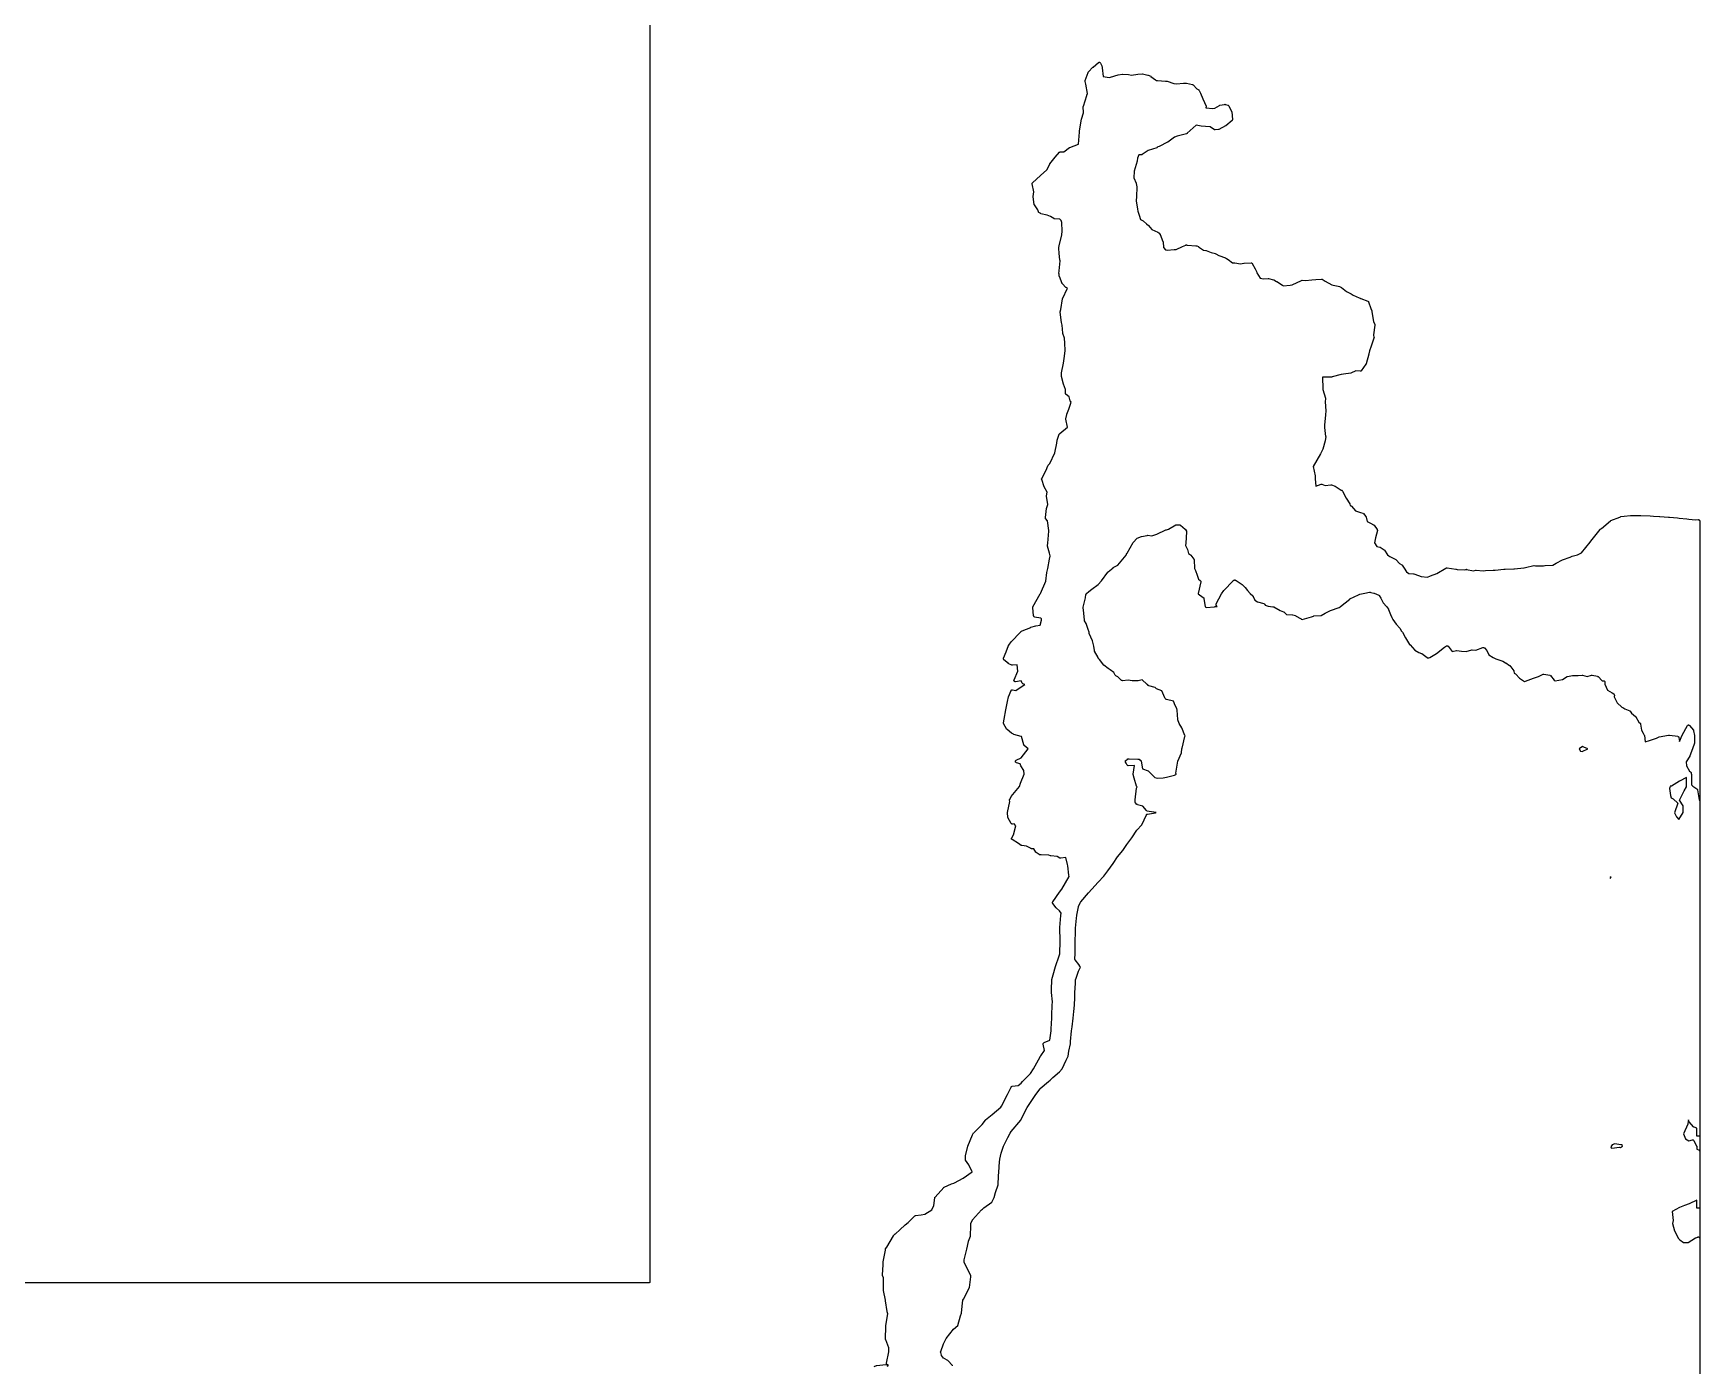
# Model space of a CAD drawing. Header units: millimetres. Extents: x 0 to 600, y 0 to 900.
# Drawn here: x 190.7 to 280.8, y 166.5 to 238.6 of the extents above; entities that cross this region are included whole.
import ezdxf

# ---------------------------------------------------------------- set-up
doc = ezdxf.new("R2010")
doc.units = ezdxf.units.MM
doc.layers.add('CORTE', color=1, linetype='Continuous')
doc.layers.add('GRABADO', color=5, linetype='Continuous')

msp = doc.modelspace()

# ---------------------------------------------------------------- linework, layer by layer
at = {"layer": 'CORTE'}
for points in [[(224.02, 244.534), (224.02, 190.94), (224.02, 190.561), (224.02, 190.184), (224.02, 189.818), (224.02, 189.367), (224.02, 188.933), (224.02, 188.499), (224.02, 188.064), (224.02, 187.548), (224.02, 187.151), (224.02, 186.696), (224.02, 186.269), (224.02, 185.824), (224.02, 185.367), (224.02, 184.944), (224.02, 184.463), (224.02, 184.037), (224.02, 183.661), (224.02, 183.219), (224.02, 182.676), (224.02, 182.155), (224.02, 181.693), (224.02, 181.222), (224.02, 180.78), (224.02, 180.343), (224.02, 179.883), (224.02, 179.416), (224.02, 171.072), (224.02, 171.067), (224.019, 171.061), (224.017, 171.054), (224.014, 171.045), (224.011, 171.039), (224.008, 171.034), (224.005, 171.029), (223.999, 171.022), (223.991, 171.016), (223.986, 171.012), (223.981, 171.009), (223.976, 171.006), (223.967, 171.003), (223.959, 171.001), (223.954, 171), (223.948, 171), (154.939, 171)], [(236.151, 166.476), (236.282, 166.537), (236.29, 166.54), (236.3, 166.542), (236.304, 166.542), (236.787, 166.592), (236.795, 166.593), (236.808, 166.592), (236.819, 166.589), (236.825, 166.586), (236.829, 166.585), (236.839, 166.579), (236.851, 166.569), (236.863, 166.552), (236.867, 166.539), (236.869, 166.533), (236.879, 166.475), (236.934, 166.548), (236.858, 166.593), (236.853, 166.596), (236.846, 166.602), (236.835, 166.616), (236.83, 166.627), (236.826, 166.637), (236.824, 166.651), (236.824, 166.66), (236.825, 166.667), (236.945, 167.271), (236.945, 167.497), (236.789, 167.922), (236.783, 167.93), (236.778, 167.938), (236.775, 167.945), (236.773, 167.95), (236.771, 167.961), (236.77, 167.972), (236.793, 168.647), (236.788, 168.673), (236.786, 168.68), (236.786, 168.694), (236.787, 168.7), (236.894, 169.339), (236.854, 169.442), (236.852, 169.448), (236.851, 169.455), (236.766, 170.027), (236.764, 170.033), (236.764, 170.049), (236.765, 170.051), (236.762, 170.062), (236.762, 170.064), (236.666, 170.599), (236.665, 170.605), (236.662, 170.735), (236.656, 171.279), (236.607, 171.402), (236.604, 171.409), (236.601, 171.424), (236.601, 171.434), (236.644, 171.975), (236.642, 172.129), (236.643, 172.134), (236.643, 172.137), (236.76, 172.777), (236.77, 172.834), (236.772, 172.842), (236.774, 172.848), (236.777, 172.855), (236.832, 172.941), (237.201, 173.553), (237.203, 173.556), (237.208, 173.563), (237.299, 173.662), (237.301, 173.664), (237.536, 173.875), (237.831, 174.14), (237.988, 174.265), (238.35, 174.623), (238.352, 174.625), (238.361, 174.633), (238.374, 174.639), (238.385, 174.643), (238.701, 174.693), (238.9, 174.717), (239.283, 174.954), (239.375, 175.198), (239.433, 175.608), (239.434, 175.616), (239.438, 175.627), (239.441, 175.632), (239.446, 175.642), (239.451, 175.648), (239.917, 176.168), (239.92, 176.171), (239.927, 176.177), (239.936, 176.183), (240.337, 176.362), (240.343, 176.364), (240.467, 176.398), (240.502, 176.416), (240.977, 176.664), (241.465, 177.012), (241.283, 177.388), (241.103, 177.638), (241.099, 177.643), (241.092, 177.657), (241.09, 177.67), (241.089, 177.678), (241.089, 177.886), (241.218, 178.397), (241.219, 178.402), (241.47, 179.013), (241.473, 179.02), (241.538, 179.116), (241.543, 179.122), (242.005, 179.572), (242.177, 179.809), (242.181, 179.814), (242.188, 179.821), (242.537, 180.108), (243.009, 180.51), (243.043, 180.563), (243.366, 181.188), (243.565, 181.601), (243.568, 181.607), (243.573, 181.613), (243.58, 181.62), (243.585, 181.624), (243.594, 181.631), (243.604, 181.635), (243.61, 181.637), (243.617, 181.639), (243.943, 181.682), (244.102, 181.813), (244.185, 181.901), (244.618, 182.333), (244.779, 182.582), (245.135, 183.239), (245.139, 183.245), (245.143, 183.25), (245.175, 183.285), (245.369, 183.584), (245.304, 183.921), (245.303, 183.928), (245.303, 183.937), (245.304, 183.942), (245.306, 183.954), (245.311, 183.965), (245.314, 183.972), (245.32, 183.98), (245.331, 183.992), (245.343, 183.999), (245.347, 184.001), (245.654, 184.136), (245.73, 184.636), (245.74, 184.756), (245.763, 185.326), (245.773, 185.493), (245.795, 186.019), (245.797, 186.213), (245.746, 186.707), (245.746, 186.712), (245.75, 186.851), (245.769, 187.412), (245.77, 187.421), (245.837, 187.674), (245.962, 188.122), (245.963, 188.125), (246.173, 188.7), (246.195, 188.803), (246.195, 188.829), (246.195, 188.829), (246.216, 189.49), (246.215, 189.548), (246.195, 190.183), (246.195, 190.187), (246.198, 190.228), (246.264, 190.885), (246.273, 190.999), (246.188, 191.137), (246.018, 191.274), (246.013, 191.278), (246.006, 191.286), (245.819, 191.526), (245.817, 191.529), (245.81, 191.539), (245.805, 191.553), (245.803, 191.562), (245.802, 191.572), (245.804, 191.585), (245.805, 191.59), (245.808, 191.604), (245.816, 191.615), (246.184, 192.135), (246.312, 192.309), (246.704, 192.986), (246.693, 193.068), (246.641, 193.569), (246.616, 193.634), (246.52, 194.014), (246.254, 193.979), (246.249, 193.978), (246.241, 193.978), (246.236, 193.979), (246.227, 193.98), (246.216, 193.984), (246.21, 193.987), (246.066, 194.072), (245.718, 194.106), (245.709, 194.106), (245.696, 194.111), (245.608, 194.144), (245.198, 194.152), (245.193, 194.152), (245.105, 194.166), (245.096, 194.168), (245.086, 194.172), (245.078, 194.175), (244.923, 194.289), (244.918, 194.292), (244.909, 194.3), (244.905, 194.306), (244.787, 194.482), (244.668, 194.491), (244.659, 194.493), (244.651, 194.495), (244.647, 194.497), (244.39, 194.623), (244.138, 194.663), (244.127, 194.667), (244.117, 194.671), (244.113, 194.674), (243.958, 194.776), (243.62, 194.985), (243.613, 194.99), (243.607, 194.997), (243.601, 195.005), (243.595, 195.015), (243.59, 195.031), (243.589, 195.047), (243.59, 195.056), (243.592, 195.069), (243.598, 195.081), (243.693, 195.25), (243.823, 195.723), (243.731, 195.837), (243.635, 195.826), (243.626, 195.826), (243.618, 195.827), (243.608, 195.829), (243.599, 195.833), (243.592, 195.837), (243.585, 195.842), (243.58, 195.846), (243.573, 195.852), (243.567, 195.861), (243.396, 196.176), (243.394, 196.181), (243.389, 196.192), (243.388, 196.204), (243.375, 196.436), (243.376, 196.442), (243.376, 196.445), (243.49, 197.045), (243.482, 197.126), (243.482, 197.136), (243.485, 197.151), (243.489, 197.162), (243.566, 197.307), (243.57, 197.313), (244.019, 197.861), (244.079, 198.035), (244.079, 198.036), (244.273, 198.53), (244.259, 198.73), (244.09, 198.974), (244.085, 198.983), (244.048, 199.087), (243.848, 199.143), (243.839, 199.147), (243.831, 199.151), (243.821, 199.16), (243.814, 199.168), (243.807, 199.178), (243.803, 199.191), (243.801, 199.199), (243.8, 199.203), (243.8, 199.209), (243.8, 199.217), (243.8, 199.222), (243.801, 199.226), (243.804, 199.24), (243.81, 199.251), (243.814, 199.257), (243.821, 199.266), (243.83, 199.273), (243.838, 199.278), (244.105, 199.411), (244.495, 199.896), (244.278, 200.074), (244.273, 200.078), (244.264, 200.089), (244.26, 200.095), (244.255, 200.104), (244.12, 200.564), (244.114, 200.57), (243.718, 200.674), (243.711, 200.677), (243.703, 200.68), (243.592, 200.747), (243.588, 200.749), (243.352, 200.936), (243.347, 200.941), (243.34, 200.948), (243.159, 201.261), (243.155, 201.269), (243.15, 201.286), (243.15, 201.303), (243.185, 201.505), (243.185, 201.505), (243.279, 201.998), (243.279, 201.998), (243.368, 202.449), (243.419, 202.703), (243.421, 202.71), (243.561, 203.045), (243.564, 203.053), (243.573, 203.066), (243.582, 203.075), (243.589, 203.08), (243.599, 203.086), (243.61, 203.09), (243.614, 203.091), (243.623, 203.092), (243.637, 203.092), (243.646, 203.091), (243.827, 203.046), (244.111, 203.241), (244.3, 203.368), (244.194, 203.418), (244.186, 203.423), (244.176, 203.431), (244.17, 203.44), (244.166, 203.446), (244.109, 203.565), (243.8, 203.523), (243.787, 203.523), (243.773, 203.527), (243.764, 203.53), (243.756, 203.534), (243.744, 203.543), (243.737, 203.551), (243.731, 203.558), (243.727, 203.568), (243.723, 203.576), (243.72, 203.59), (243.72, 203.608), (243.724, 203.621), (243.726, 203.627), (243.934, 204.087), (243.896, 204.438), (243.633, 204.424), (243.627, 204.424), (243.619, 204.425), (243.609, 204.427), (243.604, 204.429), (243.446, 204.493), (243.44, 204.496), (243.433, 204.5), (243.429, 204.503), (243.178, 204.714), (243.174, 204.717), (243.165, 204.727), (243.159, 204.741), (243.157, 204.747), (243.154, 204.755), (243.153, 204.77), (243.154, 204.782), (243.156, 204.791), (243.292, 205.134), (243.424, 205.491), (243.428, 205.502), (243.435, 205.51), (243.574, 205.677), (244.065, 206.212), (244.107, 206.248), (244.115, 206.254), (244.125, 206.259), (244.159, 206.271), (244.639, 206.467), (244.641, 206.469), (244.898, 206.554), (244.906, 206.556), (245.141, 206.579), (245.218, 206.858), (245.209, 206.92), (245.166, 206.955), (244.839, 207.022), (244.832, 207.025), (244.825, 207.028), (244.817, 207.032), (244.809, 207.038), (244.799, 207.048), (244.795, 207.056), (244.79, 207.063), (244.786, 207.074), (244.784, 207.082), (244.74, 207.544), (244.74, 207.557), (244.743, 207.567), (244.744, 207.573), (244.748, 207.581), (245.135, 208.272), (245.139, 208.278), (245.144, 208.284), (245.155, 208.306), (245.445, 208.956), (245.494, 209.434), (245.494, 209.439), (245.544, 209.647), (245.648, 210.159), (245.675, 210.321), (245.671, 210.337), (245.67, 210.341), (245.649, 210.479), (245.543, 210.861), (245.542, 210.867), (245.541, 210.875), (245.541, 210.884), (245.542, 210.889), (245.561, 211.028), (245.614, 211.672), (245.613, 211.708), (245.536, 212.227), (245.434, 212.363), (245.432, 212.365), (245.424, 212.377), (245.418, 212.397), (245.418, 212.414), (245.486, 212.896), (245.486, 212.903), (245.557, 213.11), (245.477, 213.561), (245.476, 213.572), (245.477, 213.584), (245.513, 213.786), (245.363, 214.063), (245.36, 214.067), (245.357, 214.076), (245.221, 214.472), (245.218, 214.485), (245.218, 214.499), (245.221, 214.515), (245.226, 214.526), (245.46, 214.961), (245.56, 215.209), (245.562, 215.22), (245.575, 215.236), (245.659, 215.331), (245.928, 215.906), (246.046, 216.423), (246.063, 216.591), (246.066, 216.599), (246.173, 216.911), (246.175, 216.917), (246.18, 216.927), (246.187, 216.937), (246.194, 216.944), (246.197, 216.946), (246.625, 217.299), (246.522, 217.724), (246.521, 217.733), (246.521, 217.743), (246.522, 217.753), (246.583, 217.989), (246.585, 217.993), (246.697, 218.272), (246.809, 218.647), (246.77, 218.703), (246.767, 218.708), (246.763, 218.715), (246.76, 218.722), (246.702, 218.94), (246.544, 219.056), (246.538, 219.06), (246.532, 219.067), (246.523, 219.077), (246.516, 219.096), (246.514, 219.106), (246.513, 219.111), (246.511, 219.341), (246.407, 219.628), (246.406, 219.63), (246.288, 220.031), (246.287, 220.038), (246.286, 220.047), (246.294, 220.216), (246.294, 220.218), (246.295, 220.226), (246.408, 220.757), (246.461, 221.139), (246.486, 221.44), (246.47, 221.833), (246.455, 222.117), (246.365, 222.362), (246.362, 222.372), (246.328, 222.813), (246.284, 222.957), (246.283, 222.964), (246.224, 223.518), (246.224, 223.533), (246.264, 223.661), (246.346, 224.23), (246.348, 224.238), (246.351, 224.246), (246.619, 224.81), (246.546, 224.846), (246.538, 224.852), (246.533, 224.856), (246.341, 225.048), (246.335, 225.052), (246.324, 225.07), (246.175, 225.452), (246.171, 225.462), (246.161, 225.579), (246.158, 225.59), (246.157, 225.597), (246.156, 225.601), (246.156, 225.609), (246.17, 225.758), (246.17, 225.759), (246.223, 226.288), (246.211, 226.316), (246.208, 226.322), (246.206, 226.331), (246.205, 226.335), (246.17, 226.712), (246.146, 226.959), (246.146, 226.964), (246.147, 227), (246.148, 227.009), (246.172, 227.097), (246.309, 227.701), (246.329, 227.903), (246.309, 228.37), (246.274, 228.473), (246.208, 228.552), (245.914, 228.566), (245.908, 228.566), (245.899, 228.568), (245.891, 228.57), (245.881, 228.575), (245.689, 228.687), (245.512, 228.759), (245.181, 228.841), (245.175, 228.842), (245.166, 228.846), (245.072, 228.899), (245.068, 228.902), (245.058, 228.909), (245.046, 228.925), (245.042, 228.935), (245.005, 229.045), (244.824, 229.316), (244.821, 229.321), (244.815, 229.335), (244.813, 229.346), (244.758, 229.754), (244.754, 229.765), (244.796, 230.031), (244.703, 230.451), (244.702, 230.454), (244.701, 230.465), (244.702, 230.482), (244.708, 230.5), (244.716, 230.512), (244.722, 230.52), (245.147, 230.906), (245.148, 230.906), (245.499, 231.209), (245.656, 231.523), (245.659, 231.528), (245.662, 231.532), (245.952, 231.903), (245.954, 231.905), (246.191, 232.166), (246.196, 232.172), (246.204, 232.178), (246.209, 232.181), (246.22, 232.186), (246.23, 232.188), (246.236, 232.189), (246.42, 232.198), (246.729, 232.422), (246.738, 232.427), (246.741, 232.428), (247.216, 232.605), (247.259, 233.25), (247.264, 233.318), (247.383, 233.957), (247.483, 234.305), (247.473, 234.637), (247.474, 234.647), (247.476, 234.655), (247.66, 235.243), (247.661, 235.247), (247.702, 235.339), (247.613, 235.841), (247.58, 236.003), (247.577, 236.01), (247.577, 236.031), (247.579, 236.044), (247.741, 236.487), (247.743, 236.493), (247.75, 236.507), (247.756, 236.514), (247.995, 236.772), (247.999, 236.775), (248.288, 237.015), (248.292, 237.018), (248.298, 237.021), (248.306, 237.026), (248.321, 237.03), (248.331, 237.032), (248.34, 237.032), (248.35, 237.031), (248.361, 237.028), (248.366, 237.026), (248.371, 237.023), (248.379, 237.018), (248.386, 237.013), (248.393, 237.005), (248.402, 236.993), (248.467, 236.836), (248.469, 236.833), (248.496, 236.744), (248.499, 236.737), (248.5, 236.725), (248.541, 236.268), (248.864, 236.218), (248.938, 236.22), (249.362, 236.356), (249.367, 236.357), (249.592, 236.396), (249.599, 236.397), (249.608, 236.397), (249.912, 236.379), (249.918, 236.378), (250.087, 236.339), (250.417, 236.39), (250.421, 236.39), (250.656, 236.406), (250.667, 236.406), (250.971, 236.33), (250.974, 236.329), (251.12, 236.278), (251.129, 236.273), (251.134, 236.269), (251.378, 236.085), (251.439, 236.045), (251.45, 236.048), (251.456, 236.05), (251.472, 236.052), (251.481, 236.051), (251.927, 236.004), (251.994, 236.007), (252.001, 236.007), (252.01, 236.006), (252.017, 236.004), (252.373, 235.885), (252.518, 235.875), (252.896, 235.91), (252.902, 235.91), (253.047, 235.901), (253.052, 235.9), (253.38, 235.832), (253.39, 235.829), (253.406, 235.821), (253.416, 235.813), (253.612, 235.604), (253.717, 235.54), (253.721, 235.536), (253.724, 235.534), (253.731, 235.528), (253.74, 235.515), (253.815, 235.359), (253.931, 235.06), (254.112, 234.662), (254.117, 234.646), (254.117, 234.622), (254.112, 234.61), (254.11, 234.604), (254.096, 234.576), (254.478, 234.537), (254.585, 234.552), (254.848, 234.701), (254.859, 234.706), (254.868, 234.708), (255.119, 234.758), (255.132, 234.76), (255.15, 234.757), (255.174, 234.75), (255.175, 234.75), (255.301, 234.706), (255.307, 234.705), (255.328, 234.693), (255.34, 234.678), (255.343, 234.673), (255.497, 234.378), (255.5, 234.373), (255.506, 234.356), (255.507, 234.347), (255.544, 233.943), (255.544, 233.933), (255.541, 233.917), (255.536, 233.907), (255.532, 233.899), (255.523, 233.888), (255.179, 233.592), (255.173, 233.587), (254.81, 233.398), (254.804, 233.395), (254.792, 233.391), (254.785, 233.39), (254.613, 233.376), (254.6, 233.376), (254.586, 233.38), (254.576, 233.384), (254.569, 233.388), (254.337, 233.538), (254.081, 233.561), (253.857, 233.573), (253.851, 233.575), (253.585, 233.635), (253.097, 233.192), (253.09, 233.185), (253.08, 233.178), (253.068, 233.171), (253.051, 233.168), (253.049, 233.168), (252.543, 233.044), (252.406, 232.98), (252.04, 232.712), (252.034, 232.709), (252.029, 232.706), (251.573, 232.482), (251.511, 232.46), (251.47, 232.425), (251.463, 232.419), (251.453, 232.415), (251.448, 232.413), (250.983, 232.253), (250.655, 232.041), (250.654, 232.04), (250.641, 232.033), (250.63, 232.03), (250.621, 232.028), (250.477, 232.028), (250.396, 231.838), (250.385, 231.698), (250.385, 231.694), (250.383, 231.682), (250.217, 231.15), (250.212, 230.79), (250.333, 230.498), (250.337, 230.491), (250.339, 230.479), (250.364, 230.296), (250.365, 230.291), (250.365, 230.284), (250.349, 229.768), (250.328, 229.543), (250.409, 229.092), (250.409, 229.09), (250.421, 228.988), (250.497, 228.769), (250.498, 228.767), (250.562, 228.53), (250.713, 228.449), (250.722, 228.444), (250.885, 228.291), (250.995, 228.21), (250.999, 228.206), (251.005, 228.201), (251.183, 227.997), (251.506, 227.837), (251.509, 227.836), (251.557, 227.808), (251.563, 227.803), (251.567, 227.799), (251.571, 227.795), (251.62, 227.734), (251.623, 227.729), (251.627, 227.722), (251.781, 227.338), (251.785, 227.328), (251.812, 227.023), (251.912, 226.896), (252.001, 226.878), (252.388, 226.901), (252.501, 226.904), (252.836, 227.062), (253.013, 227.149), (253.02, 227.151), (253.032, 227.154), (253.046, 227.154), (253.054, 227.153), (253.065, 227.151), (253.072, 227.148), (253.107, 227.132), (253.57, 227.108), (253.574, 227.108), (253.604, 227.103), (253.612, 227.101), (253.62, 227.098), (253.698, 227.06), (253.702, 227.058), (253.973, 226.879), (254.103, 226.86), (254.112, 226.858), (254.115, 226.856), (254.391, 226.744), (254.627, 226.681), (254.633, 226.68), (254.642, 226.675), (254.807, 226.588), (255.158, 226.45), (255.16, 226.449), (255.212, 226.425), (255.216, 226.422), (255.31, 226.361), (255.539, 226.185), (255.656, 226.182), (255.661, 226.182), (255.668, 226.181), (255.984, 226.122), (256.165, 226.167), (256.17, 226.168), (256.173, 226.168), (256.553, 226.18), (256.561, 226.18), (256.576, 226.177), (256.587, 226.172), (256.592, 226.169), (256.598, 226.165), (256.607, 226.158), (256.613, 226.151), (256.618, 226.145), (256.767, 225.868), (256.768, 225.866), (256.836, 225.723), (256.838, 225.717), (256.862, 225.637), (257.036, 225.362), (257.23, 225.323), (257.484, 225.335), (257.49, 225.335), (257.5, 225.333), (257.768, 225.265), (257.774, 225.263), (257.779, 225.261), (257.934, 225.182), (257.938, 225.18), (258.25, 224.973), (258.251, 224.973), (258.287, 224.948), (258.287, 224.947), (258.29, 224.946), (258.67, 224.985), (258.774, 225), (258.781, 225.003), (259.281, 225.23), (259.287, 225.234), (259.306, 225.239), (259.317, 225.239), (259.497, 225.231), (259.83, 225.264), (260.062, 225.291), (260.359, 225.303), (260.372, 225.303), (260.387, 225.298), (260.392, 225.296), (260.398, 225.293), (260.559, 225.189), (260.914, 225.002), (260.918, 225), (260.923, 224.997), (260.992, 224.985), (260.995, 224.984), (261.356, 224.896), (261.361, 224.895), (261.371, 224.891), (261.437, 224.856), (261.444, 224.854), (261.714, 224.633), (261.966, 224.501), (261.968, 224.5), (262.078, 224.434), (262.393, 224.287), (262.462, 224.268), (262.47, 224.264), (262.475, 224.262), (262.48, 224.258), (262.489, 224.252), (262.871, 224.112), (262.877, 224.11), (262.884, 224.106), (262.893, 224.099), (262.903, 224.089), (262.911, 224.076), (263.035, 223.718), (263.036, 223.718), (263.079, 223.586), (263.081, 223.58), (263.087, 223.533), (263.168, 223.012), (263.246, 222.854), (263.249, 222.842), (263.25, 222.831), (263.25, 222.822), (263.249, 222.816), (263.172, 222.295), (263.201, 222.147), (263.202, 222.14), (263.202, 222.125), (263.2, 222.112), (263.045, 221.673), (262.953, 221.417), (262.918, 221.255), (262.918, 221.253), (262.777, 220.721), (262.773, 220.712), (262.768, 220.703), (262.511, 220.346), (262.503, 220.338), (262.496, 220.332), (262.483, 220.323), (262.467, 220.319), (262.463, 220.319), (262.456, 220.318), (262.448, 220.318), (262.217, 220.338), (261.955, 220.218), (261.944, 220.215), (261.559, 220.16), (261.558, 220.159), (261.42, 220.144), (260.933, 220.011), (260.917, 220.004), (260.911, 220), (260.892, 219.996), (260.407, 219.996), (260.426, 219.375), (260.429, 219.363), (260.434, 219.33), (260.575, 218.862), (260.576, 218.851), (260.576, 218.844), (260.561, 218.66), (260.594, 218.184), (260.594, 218.178), (260.575, 217.959), (260.531, 217.395), (260.531, 217.394), (260.519, 217.273), (260.586, 216.798), (260.588, 216.793), (260.588, 216.775), (260.566, 216.568), (260.565, 216.561), (260.563, 216.556), (260.431, 216.108), (260.429, 216.101), (260.3, 215.846), (259.906, 215.168), (259.909, 215.16), (260.021, 214.659), (260.023, 214.651), (260.023, 214.496), (260.054, 214.101), (260.338, 214.205), (260.344, 214.206), (260.354, 214.208), (260.37, 214.208), (260.384, 214.205), (260.562, 214.131), (260.873, 214.18), (260.879, 214.18), (260.888, 214.18), (260.9, 214.179), (260.908, 214.176), (261.093, 214.11), (261.101, 214.107), (261.434, 213.893), (261.439, 213.892), (261.446, 213.89), (261.453, 213.887), (261.465, 213.881), (261.473, 213.874), (261.479, 213.867), (261.484, 213.86), (261.497, 213.839), (261.499, 213.836), (261.702, 213.447), (261.891, 213.14), (261.896, 213.13), (261.915, 213.057), (261.953, 213.043), (261.96, 213.041), (261.971, 213.034), (261.978, 213.029), (261.984, 213.023), (261.986, 213.02), (262.194, 212.768), (262.47, 212.683), (262.472, 212.683), (262.593, 212.64), (262.601, 212.638), (262.613, 212.631), (262.618, 212.627), (262.625, 212.622), (262.766, 212.458), (262.771, 212.453), (262.776, 212.445), (262.781, 212.434), (262.835, 212.187), (263.009, 212.094), (263.181, 212.008), (263.186, 212.005), (263.191, 212.001), (263.194, 211.999), (263.199, 211.995), (263.205, 211.988), (263.372, 211.757), (263.377, 211.751), (263.382, 211.738), (263.384, 211.729), (263.386, 211.716), (263.384, 211.7), (263.277, 211.308), (263.232, 211.038), (263.364, 210.847), (263.518, 210.805), (263.523, 210.803), (263.533, 210.799), (263.746, 210.662), (263.749, 210.659), (263.757, 210.653), (263.764, 210.644), (263.928, 210.38), (264.012, 210.33), (264.056, 210.305), (264.377, 210.132), (264.382, 210.131), (264.395, 210.121), (264.399, 210.117), (264.59, 209.925), (264.705, 209.854), (264.708, 209.852), (264.715, 209.847), (264.723, 209.838), (264.725, 209.835), (264.837, 209.672), (264.959, 209.471), (265.091, 209.388), (265.342, 209.359), (265.348, 209.358), (265.35, 209.357), (265.613, 209.277), (265.618, 209.275), (265.757, 209.208), (266.101, 209.187), (266.264, 209.245), (266.601, 209.387), (267.093, 209.664), (267.097, 209.667), (267.132, 209.681), (267.145, 209.685), (267.162, 209.685), (267.63, 209.621), (267.639, 209.619), (267.649, 209.615), (267.7, 209.587), (268.096, 209.577), (268.184, 209.603), (268.194, 209.605), (268.207, 209.605), (268.215, 209.604), (268.584, 209.521), (268.706, 209.553), (268.711, 209.554), (268.721, 209.555), (268.729, 209.555), (269.102, 209.515), (269.234, 209.538), (269.239, 209.539), (269.655, 209.555), (269.765, 209.559), (270.222, 209.621), (270.227, 209.621), (270.293, 209.621), (270.761, 209.634), (270.812, 209.636), (271.312, 209.684), (271.324, 209.686), (271.407, 209.704), (271.849, 209.812), (271.858, 209.813), (271.866, 209.813), (271.876, 209.812), (271.939, 209.794), (272.377, 209.794), (272.452, 209.81), (272.458, 209.811), (272.884, 209.828), (273.051, 209.937), (273.054, 209.94), (273.401, 210.111), (273.405, 210.113), (273.824, 210.264), (273.918, 210.316), (273.926, 210.32), (273.933, 210.322), (274.207, 210.396), (274.429, 210.502), (274.898, 211.067), (274.94, 211.121), (275.437, 211.757), (275.44, 211.763), (275.447, 211.769), (275.447, 211.77), (275.51, 211.82), (276, 212.232), (276.01, 212.238), (276.017, 212.241), (276.504, 212.434), (276.542, 212.451), (276.552, 212.454), (276.742, 212.484), (277.087, 212.513), (277.093, 212.513), (277.113, 212.511), (277.613, 212.514), (277.615, 212.514), (277.638, 212.513), (278.137, 212.492), (278.139, 212.492), (278.146, 212.492), (278.324, 212.484), (278.326, 212.484), (278.645, 212.458), (278.665, 212.456), (279.133, 212.419), (279.179, 212.422), (279.185, 212.422), (279.632, 212.383), (279.632, 212.383), (279.711, 212.376), (280.124, 212.336), (280.236, 212.32), (280.603, 212.287), (280.748, 212.292), (280.753, 212.292), (280.764, 212.291), (280.778, 212.287), (280.796, 212.278), (280.809, 212.263), (280.815, 212.255), (280.82, 212.244), (280.822, 212.236), (280.825, 212.226), (280.825, 204.797), (280.825, 204.049), (280.825, 197.599), (280.825, 192.866), (280.825, 191.102), (280.825, 190.896), (280.825, 188.864), (280.825, 157.827)]]:
    msp.add_lwpolyline(points, dxfattribs=at)
at = {"layer": 'GRABADO'}
for points in [[(224.02, 252.266), (224.02, 193.032), (224.02, 192.612), (224.02, 192.196), (224.02, 191.791), (224.02, 191.292), (224.02, 190.813), (224.02, 190.333), (224.02, 189.852), (224.02, 189.282), (224.02, 188.843), (224.02, 188.341), (224.02, 187.868), (224.02, 187.376), (224.02, 186.872), (224.02, 186.404), (224.02, 185.873), (224.02, 185.402), (224.02, 184.986), (224.02, 184.498), (224.02, 183.898), (224.02, 183.321), (224.02, 182.811), (224.02, 182.29), (224.02, 181.802), (224.02, 181.319), (224.02, 180.81), (224.02, 180.294), (224.02, 171.072), (224.02, 171.067), (224.019, 171.061), (224.017, 171.054), (224.014, 171.045), (224.011, 171.039), (224.008, 171.034), (224.005, 171.029), (223.999, 171.022), (223.991, 171.016), (223.986, 171.012), (223.981, 171.009), (223.976, 171.006), (223.967, 171.003), (223.959, 171.001), (223.954, 171), (223.948, 171), (185.108, 171)], [(240.398, 166.521), (240.396, 166.535), (240.147, 166.805), (239.936, 166.921), (239.93, 166.924), (239.918, 166.934), (239.914, 166.939), (239.804, 167.071), (239.8, 167.076), (239.795, 167.085), (239.791, 167.095), (239.754, 167.241), (239.751, 167.25), (239.751, 167.276), (239.755, 167.288), (239.901, 167.706), (239.902, 167.711), (240.046, 167.992), (240.049, 167.999), (240.439, 168.495), (240.444, 168.501), (240.678, 168.696), (240.831, 169.218), (240.88, 169.364), (240.942, 169.927), (240.942, 169.928), (240.958, 170.054), (240.96, 170.064), (240.982, 170.117), (240.983, 170.12), (241.313, 170.759), (241.391, 171.333), (241.378, 171.408), (241.214, 171.749), (241.036, 172.094), (241.033, 172.102), (241.03, 172.112), (241.029, 172.121), (241.027, 172.238), (241.027, 172.244), (241.028, 172.253), (241.177, 172.836), (241.255, 173.252), (241.257, 173.259), (241.364, 173.53), (241.384, 174.104), (241.384, 174.105), (241.39, 174.215), (241.391, 174.222), (241.393, 174.234), (241.474, 174.405), (241.477, 174.411), (241.48, 174.415), (241.483, 174.418), (241.965, 174.955), (241.969, 174.959), (242.013, 174.997), (242.094, 175.068), (242.097, 175.07), (242.527, 175.373), (242.655, 175.624), (242.716, 175.886), (242.717, 175.89), (242.864, 176.307), (242.878, 176.787), (242.9, 176.994), (242.938, 177.56), (242.947, 177.685), (242.947, 177.691), (242.949, 177.701), (243.036, 178.025), (243.158, 178.401), (243.159, 178.406), (243.385, 178.868), (243.507, 179.1), (243.508, 179.103), (243.567, 179.197), (243.569, 179.202), (244.084, 179.81), (244.088, 179.817), (244.426, 180.495), (244.428, 180.499), (244.614, 180.769), (244.901, 181.199), (245.141, 181.506), (245.145, 181.512), (245.59, 181.905), (245.673, 181.978), (245.831, 182.116), (246.191, 182.413), (246.326, 182.583), (246.544, 183.057), (246.544, 183.058), (246.646, 183.262), (246.694, 183.534), (246.774, 183.943), (246.782, 184.055), (246.782, 184.055), (246.836, 184.631), (246.836, 184.632), (246.861, 184.855), (246.861, 184.856), (246.928, 185.331), (246.963, 185.688), (246.995, 186.021), (247.007, 186.436), (247.014, 186.712), (247.014, 186.714), (247.054, 187.195), (247.057, 187.412), (247.059, 187.424), (247.061, 187.43), (247.219, 187.873), (247.22, 187.876), (247.315, 188.089), (247.287, 188.125), (247.282, 188.13), (247.227, 188.232), (247.031, 188.48), (247.028, 188.483), (247.021, 188.494), (247.018, 188.503), (247.016, 188.511), (247.015, 188.518), (247.014, 188.526), (247.038, 188.798), (247.033, 189.247), (247.033, 189.248), (247.036, 189.49), (247.036, 189.49), (247.05, 189.966), (247.05, 190.187), (247.103, 190.735), (247.116, 190.885), (247.116, 190.89), (247.217, 191.353), (247.219, 191.36), (247.325, 191.603), (247.327, 191.607), (247.332, 191.616), (247.337, 191.622), (247.756, 192.099), (247.93, 192.309), (247.931, 192.31), (248.281, 192.689), (248.585, 193.01), (248.798, 193.3), (249.082, 193.699), (249.32, 194.046), (249.321, 194.049), (249.603, 194.396), (249.829, 194.718), (249.829, 194.718), (250.093, 195.088), (250.361, 195.494), (250.364, 195.501), (250.634, 195.783), (250.883, 196.327), (250.885, 196.33), (250.888, 196.336), (250.898, 196.349), (250.911, 196.357), (250.916, 196.361), (250.926, 196.365), (250.937, 196.368), (251.383, 196.425), (251.417, 196.449), (251.042, 196.502), (250.933, 196.529), (250.929, 196.53), (250.917, 196.534), (250.904, 196.542), (250.896, 196.55), (250.697, 196.784), (250.401, 196.874), (250.397, 196.876), (250.387, 196.88), (250.375, 196.891), (250.294, 196.982), (250.289, 196.988), (250.286, 196.994), (250.281, 197.004), (250.277, 197.021), (250.275, 197.128), (250.275, 197.134), (250.353, 197.758), (250.354, 197.764), (250.378, 197.844), (250.378, 197.845), (250.378, 197.846), (250.37, 197.854), (250.36, 197.867), (250.356, 197.877), (250.22, 198.303), (250.218, 198.305), (250.17, 198.503), (250.168, 198.512), (250.168, 198.524), (250.239, 198.999), (249.907, 198.981), (249.9, 198.981), (249.887, 198.982), (249.874, 198.987), (249.868, 198.99), (249.859, 198.996), (249.847, 199.007), (249.84, 199.017), (249.788, 199.111), (249.787, 199.113), (249.754, 199.181), (249.751, 199.188), (249.749, 199.196), (249.748, 199.2), (249.747, 199.207), (249.747, 199.217), (249.748, 199.226), (249.751, 199.239), (249.761, 199.259), (249.772, 199.269), (249.857, 199.343), (249.863, 199.347), (249.874, 199.354), (249.888, 199.358), (249.902, 199.36), (249.959, 199.355), (250.428, 199.343), (250.429, 199.343), (250.469, 199.341), (250.476, 199.341), (250.486, 199.339), (250.493, 199.337), (250.505, 199.332), (250.514, 199.325), (250.58, 199.266), (250.586, 199.26), (250.596, 199.246), (250.601, 199.23), (250.678, 198.818), (250.98, 198.697), (250.991, 198.692), (251.001, 198.683), (251.003, 198.681), (251.05, 198.633), (251.052, 198.632), (251.106, 198.57), (251.335, 198.349), (251.481, 198.3), (251.792, 198.334), (251.981, 198.361), (252.398, 198.464), (252.479, 198.504), (252.505, 198.524), (252.503, 198.526), (252.498, 198.533), (252.494, 198.539), (252.489, 198.551), (252.487, 198.562), (252.486, 198.566), (252.486, 198.57), (252.486, 198.578), (252.486, 198.585), (252.593, 199.226), (252.594, 199.235), (252.781, 199.678), (252.812, 199.92), (252.813, 199.924), (252.968, 200.556), (252.977, 200.595), (252.972, 200.609), (252.797, 201.027), (252.655, 201.262), (252.652, 201.27), (252.59, 201.465), (252.587, 201.474), (252.559, 201.98), (252.536, 202.081), (252.451, 202.232), (252.347, 202.466), (251.975, 202.567), (251.968, 202.569), (251.961, 202.572), (251.938, 202.585), (251.93, 202.588), (251.916, 202.6), (251.908, 202.61), (251.901, 202.623), (251.891, 202.659), (251.715, 203.023), (251.44, 203.139), (251.431, 203.144), (251.423, 203.15), (251.359, 203.212), (251.011, 203.309), (251.001, 203.313), (250.991, 203.319), (250.986, 203.323), (250.937, 203.367), (250.902, 203.393), (250.655, 203.627), (250.449, 203.57), (250.443, 203.568), (250.431, 203.567), (250.426, 203.567), (250.11, 203.581), (250.108, 203.581), (249.903, 203.603), (249.591, 203.579), (249.583, 203.579), (249.566, 203.582), (249.551, 203.589), (249.542, 203.595), (249.337, 203.795), (249.225, 203.852), (249.221, 203.855), (249.217, 203.858), (249.212, 203.862), (249.206, 203.869), (249.2, 203.877), (249.197, 203.883), (249.13, 204.024), (248.93, 204.161), (248.817, 204.233), (248.814, 204.235), (248.59, 204.413), (248.588, 204.414), (248.581, 204.421), (248.342, 204.72), (248.306, 204.757), (248.298, 204.767), (248.269, 204.832), (248.081, 205.185), (248.076, 205.198), (248.075, 205.208), (248.049, 205.45), (247.97, 205.741), (247.797, 206.126), (247.796, 206.128), (247.793, 206.135), (247.792, 206.141), (247.782, 206.197), (247.741, 206.345), (247.635, 206.673), (247.544, 206.812), (247.541, 206.816), (247.534, 206.831), (247.532, 206.845), (247.532, 206.847), (247.507, 207.231), (247.461, 207.537), (247.46, 207.543), (247.46, 207.552), (247.461, 207.561), (247.599, 208.069), (247.617, 208.25), (247.618, 208.257), (247.62, 208.264), (247.622, 208.269), (247.624, 208.273), (247.629, 208.283), (247.636, 208.293), (247.641, 208.297), (247.767, 208.406), (247.937, 208.525), (248.285, 208.776), (248.465, 208.983), (248.797, 209.452), (248.801, 209.458), (248.809, 209.466), (249.091, 209.692), (249.096, 209.695), (249.333, 209.835), (249.788, 210.365), (249.836, 210.484), (249.838, 210.488), (250.173, 211.063), (250.179, 211.07), (250.376, 211.275), (250.383, 211.282), (250.393, 211.288), (250.622, 211.383), (250.629, 211.385), (250.934, 211.443), (250.941, 211.445), (250.954, 211.445), (251.187, 211.421), (251.445, 211.5), (251.934, 211.74), (251.942, 211.742), (251.975, 211.75), (252.076, 211.784), (252.483, 212.012), (252.492, 212.016), (252.505, 212.019), (252.514, 212.02), (252.521, 212.02), (252.692, 212.011), (252.705, 212.009), (252.715, 212.005), (252.722, 212.002), (252.731, 211.996), (252.734, 211.993), (252.979, 211.771), (252.986, 211.766), (252.993, 211.756), (253.047, 211.669), (253.052, 211.658), (253.054, 211.647), (253.055, 211.638), (253.055, 211.631), (253.014, 211.015), (253.006, 210.887), (253.111, 210.676), (253.113, 210.669), (253.168, 210.455), (253.277, 210.387), (253.284, 210.382), (253.291, 210.375), (253.46, 210.151), (253.461, 210.148), (253.468, 210.138), (253.474, 210.119), (253.49, 209.649), (253.541, 209.542), (253.543, 209.538), (253.631, 209.293), (253.632, 209.291), (253.698, 209.073), (253.8, 208.995), (253.806, 208.99), (253.811, 208.984), (253.816, 208.977), (253.825, 208.961), (253.828, 208.942), (253.828, 208.932), (253.827, 208.923), (253.68, 208.289), (253.68, 208.283), (253.963, 208.081), (253.969, 208.078), (253.98, 208.066), (253.986, 208.056), (253.99, 208.047), (253.993, 208.039), (253.994, 208.034), (254.066, 207.585), (254.096, 207.558), (254.099, 207.556), (254.116, 207.538), (254.571, 207.583), (254.599, 207.587), (254.71, 207.603), (254.667, 207.661), (254.663, 207.666), (254.658, 207.675), (254.653, 207.693), (254.653, 207.71), (254.654, 207.72), (254.656, 207.726), (254.658, 207.733), (254.661, 207.738), (254.946, 208.28), (254.948, 208.284), (255.07, 208.463), (255.074, 208.468), (255.577, 208.989), (255.582, 208.995), (255.592, 209.001), (255.597, 209.004), (255.624, 209.016), (255.638, 209.023), (255.642, 209.025), (255.648, 209.026), (255.66, 209.029), (255.676, 209.029), (255.689, 209.027), (255.697, 209.024), (255.703, 209.021), (255.735, 209.002), (255.737, 209.001), (256.062, 208.785), (256.068, 208.781), (256.231, 208.623), (256.235, 208.619), (256.359, 208.452), (256.498, 208.296), (256.644, 208.171), (256.65, 208.168), (256.659, 208.158), (256.663, 208.152), (256.667, 208.145), (256.669, 208.141), (256.76, 207.931), (256.905, 207.85), (257.248, 207.749), (257.254, 207.746), (257.262, 207.742), (257.272, 207.735), (257.28, 207.727), (257.285, 207.721), (257.287, 207.717), (257.316, 207.667), (257.472, 207.621), (257.727, 207.581), (257.757, 207.576), (257.76, 207.576), (257.769, 207.573), (257.779, 207.57), (258.116, 207.371), (258.296, 207.314), (258.306, 207.309), (258.317, 207.302), (258.471, 207.154), (258.798, 207.145), (258.807, 207.144), (258.813, 207.142), (258.949, 207.101), (258.958, 207.098), (259.262, 206.919), (259.266, 206.917), (259.274, 206.911), (259.306, 206.882), (259.437, 206.923), (259.437, 206.923), (259.813, 207.031), (259.927, 207.078), (259.934, 207.08), (259.942, 207.082), (259.947, 207.082), (260.339, 207.112), (260.56, 207.231), (260.847, 207.381), (260.851, 207.384), (261.324, 207.547), (261.363, 207.568), (261.392, 207.594), (261.393, 207.595), (261.887, 207.997), (261.894, 208.001), (262.358, 208.228), (262.362, 208.231), (262.432, 208.254), (262.436, 208.254), (262.712, 208.315), (262.962, 208.37), (262.967, 208.371), (262.975, 208.371), (262.982, 208.371), (262.991, 208.37), (263.028, 208.357), (263.199, 208.314), (263.203, 208.312), (263.455, 208.211), (263.47, 208.204), (263.484, 208.188), (263.563, 208.047), (263.707, 207.787), (263.874, 207.594), (263.978, 207.456), (263.982, 207.45), (263.985, 207.443), (263.987, 207.439), (264.089, 207.156), (264.173, 207.003), (264.175, 206.998), (264.218, 206.89), (264.406, 206.641), (264.601, 206.425), (264.607, 206.417), (264.611, 206.408), (264.664, 206.279), (264.739, 206.208), (264.745, 206.199), (264.911, 205.904), (265.124, 205.545), (265.132, 205.539), (265.149, 205.522), (265.15, 205.521), (265.42, 205.235), (265.623, 205.112), (265.776, 205.047), (265.783, 205.044), (266.086, 204.829), (266.089, 204.827), (266.095, 204.822), (266.118, 204.791), (266.229, 204.837), (266.591, 205.051), (267.009, 205.388), (267.012, 205.391), (267.119, 205.461), (267.134, 205.469), (267.153, 205.471), (267.161, 205.471), (267.174, 205.47), (267.185, 205.466), (267.194, 205.462), (267.206, 205.454), (267.214, 205.445), (267.424, 205.166), (267.663, 205.214), (267.666, 205.215), (267.676, 205.216), (267.686, 205.216), (267.935, 205.173), (268.193, 205.165), (268.494, 205.256), (268.505, 205.258), (268.521, 205.258), (268.718, 205.226), (269.097, 205.369), (269.104, 205.371), (269.118, 205.374), (269.13, 205.374), (269.147, 205.371), (269.159, 205.365), (269.165, 205.361), (269.174, 205.355), (269.304, 205.217), (269.311, 205.209), (269.424, 204.979), (269.656, 204.835), (269.761, 204.784), (269.797, 204.769), (270.17, 204.642), (270.172, 204.642), (270.179, 204.639), (270.325, 204.551), (270.327, 204.55), (270.538, 204.408), (270.544, 204.404), (270.554, 204.394), (270.763, 204.118), (270.767, 204.112), (270.772, 204.102), (270.774, 204.094), (270.776, 204.087), (270.786, 203.986), (270.852, 203.949), (270.858, 203.946), (270.869, 203.937), (271.07, 203.71), (271.348, 203.539), (271.392, 203.554), (271.837, 203.713), (272.101, 203.806), (272.355, 203.934), (272.363, 203.937), (272.371, 203.939), (272.38, 203.941), (272.39, 203.941), (272.397, 203.94), (272.713, 203.874), (272.719, 203.873), (272.731, 203.869), (272.741, 203.864), (272.754, 203.854), (272.96, 203.602), (273.006, 203.567), (273.403, 203.648), (273.663, 203.802), (273.668, 203.805), (273.677, 203.809), (273.938, 203.862), (273.946, 203.864), (274.258, 203.864), (274.473, 203.881), (274.481, 203.881), (274.491, 203.88), (274.742, 203.813), (274.976, 203.885), (274.982, 203.887), (274.994, 203.888), (275.008, 203.888), (275.296, 203.817), (275.301, 203.816), (275.313, 203.811), (275.325, 203.8), (275.552, 203.577), (275.618, 203.577), (275.627, 203.576), (275.636, 203.574), (275.642, 203.571), (275.656, 203.565), (275.671, 203.55), (275.678, 203.541), (275.684, 203.528), (275.687, 203.515), (275.7, 203.399), (275.834, 203.073), (276.086, 202.93), (276.09, 202.927), (276.178, 202.861), (276.187, 202.853), (276.196, 202.841), (276.198, 202.837), (276.202, 202.827), (276.206, 202.815), (276.207, 202.802), (276.195, 202.701), (276.368, 202.386), (276.61, 202.151), (276.654, 202.131), (276.658, 202.129), (276.776, 202.058), (277.037, 201.946), (277.047, 201.941), (277.058, 201.931), (277.063, 201.925), (277.144, 201.822), (277.361, 201.645), (277.368, 201.639), (277.372, 201.633), (277.375, 201.629), (277.538, 201.344), (277.612, 201.275), (277.615, 201.271), (277.623, 201.262), (277.629, 201.247), (277.63, 201.241), (277.631, 201.237), (277.685, 200.906), (277.762, 200.747), (277.827, 200.636), (277.83, 200.63), (277.832, 200.623), (277.834, 200.614), (277.875, 200.27), (278.112, 200.348), (278.482, 200.474), (278.632, 200.537), (278.64, 200.54), (279.135, 200.627), (279.178, 200.63), (279.186, 200.63), (279.634, 200.573), (279.641, 200.572), (279.651, 200.569), (279.66, 200.566), (279.667, 200.561), (279.67, 200.56), (279.673, 200.557), (279.679, 200.552), (279.687, 200.543), (279.696, 200.529), (279.699, 200.517), (279.7, 200.513), (279.736, 200.291), (279.884, 200.635), (280.163, 201.149), (280.169, 201.157), (280.179, 201.168), (280.194, 201.177), (280.213, 201.184), (280.234, 201.184), (280.243, 201.183), (280.253, 201.18), (280.271, 201.171), (280.283, 201.159), (280.482, 200.9), (280.489, 200.889), (280.493, 200.877), (280.542, 200.619), (280.544, 200.612), (280.544, 200.221), (280.542, 200.21), (280.439, 199.895), (280.439, 199.894), (280.296, 199.512), (280.293, 199.505), (280.087, 199.194), (280.109, 198.983), (280.283, 198.689), (280.331, 198.655), (280.336, 198.651), (280.346, 198.641), (280.357, 198.62), (280.373, 198.53), (280.374, 198.523), (280.374, 197.952), (280.448, 197.883), (280.677, 197.727), (280.68, 197.724), (280.687, 197.718), (280.696, 197.706), (280.701, 197.696), (280.704, 197.688), (280.705, 197.681), (280.793, 197.14), (280.8, 197.134), (280.805, 197.129), (280.811, 197.122), (280.816, 197.114), (280.821, 197.105), (280.823, 197.096), (280.825, 197.087), (280.825, 178.94), (280.675, 178.94), (280.675, 179.383), (280.52, 179.425), (280.508, 179.431), (280.498, 179.438), (280.491, 179.444), (280.255, 179.719), (280.25, 179.725), (280.245, 179.735), (280.241, 179.744), (280.226, 179.817), (280.207, 179.751), (280.191, 179.614), (280.191, 179.61), (280.188, 179.594), (280.184, 179.587), (279.952, 179.068), (280.049, 178.805), (280.239, 178.696), (280.434, 178.742), (280.442, 178.743), (280.45, 178.743), (280.455, 178.743), (280.467, 178.741), (280.478, 178.736), (280.485, 178.733), (280.497, 178.725), (280.508, 178.713), (280.513, 178.703), (280.661, 178.402), (280.663, 178.393), (280.665, 178.387), (280.673, 178.234), (280.77, 178.202), (280.78, 178.2), (280.794, 178.191), (280.803, 178.184), (280.811, 178.173), (280.816, 178.165), (280.821, 178.156), (280.823, 178.147), (280.825, 178.138), (280.825, 175.046), (280.675, 175.046), (280.675, 175.471), (280.255, 175.286), (280.001, 175.191), (279.737, 175.074), (279.341, 174.861), (279.384, 174.382), (279.384, 174.372), (279.355, 174.213), (279.461, 173.821), (279.608, 173.546), (279.658, 173.416), (279.75, 173.342), (279.95, 173.187), (280.206, 173.187), (280.603, 173.435), (280.608, 173.438), (280.722, 173.486), (280.733, 173.49), (280.746, 173.491), (280.754, 173.491), (280.767, 173.49), (280.784, 173.483), (280.793, 173.477), (280.796, 173.475), (280.8, 173.471), (280.809, 173.463), (280.814, 173.454), (280.82, 173.444), (280.823, 173.433), (280.825, 173.424), (280.825, 171.605), (280.825, 166.955), (280.825, 166.955), (280.825, 166.71), (280.825, 164.943)]]:
    msp.add_lwpolyline(points, dxfattribs=at)
for points in [[(274.301, 199.886), (274.369, 199.766), (274.466, 199.744), (274.768, 199.899), (274.555, 199.984), (274.484, 200.019), (274.301, 199.886)], [(279.986, 197.627), (280.108, 197.843), (280.108, 198.337), (279.741, 198.149), (279.303, 197.882), (279.234, 197.882), (279.207, 197.805), (279.198, 197.745), (279.255, 197.376), (279.289, 197.241), (279.397, 197.193), (279.651, 196.964), (279.456, 196.44), (279.573, 196.219), (279.695, 196.072), (279.93, 196.456), (279.93, 196.813), (279.737, 197.125), (279.986, 197.627)], [(275.985, 192.928), (275.985, 192.888), (275.994, 192.89), (276.042, 192.976), (276.042, 192.977), (275.985, 192.928)], [(276.635, 178.471), (276.563, 178.465), (276.228, 178.533), (276.094, 178.479), (276.018, 178.364), (276.031, 178.317), (276.066, 178.291), (276.486, 178.343), (276.546, 178.335), (276.643, 178.409), (276.635, 178.471)]]:
    msp.add_lwpolyline(points, close=True, dxfattribs=at)

doc.saveas('drawing.dxf')
